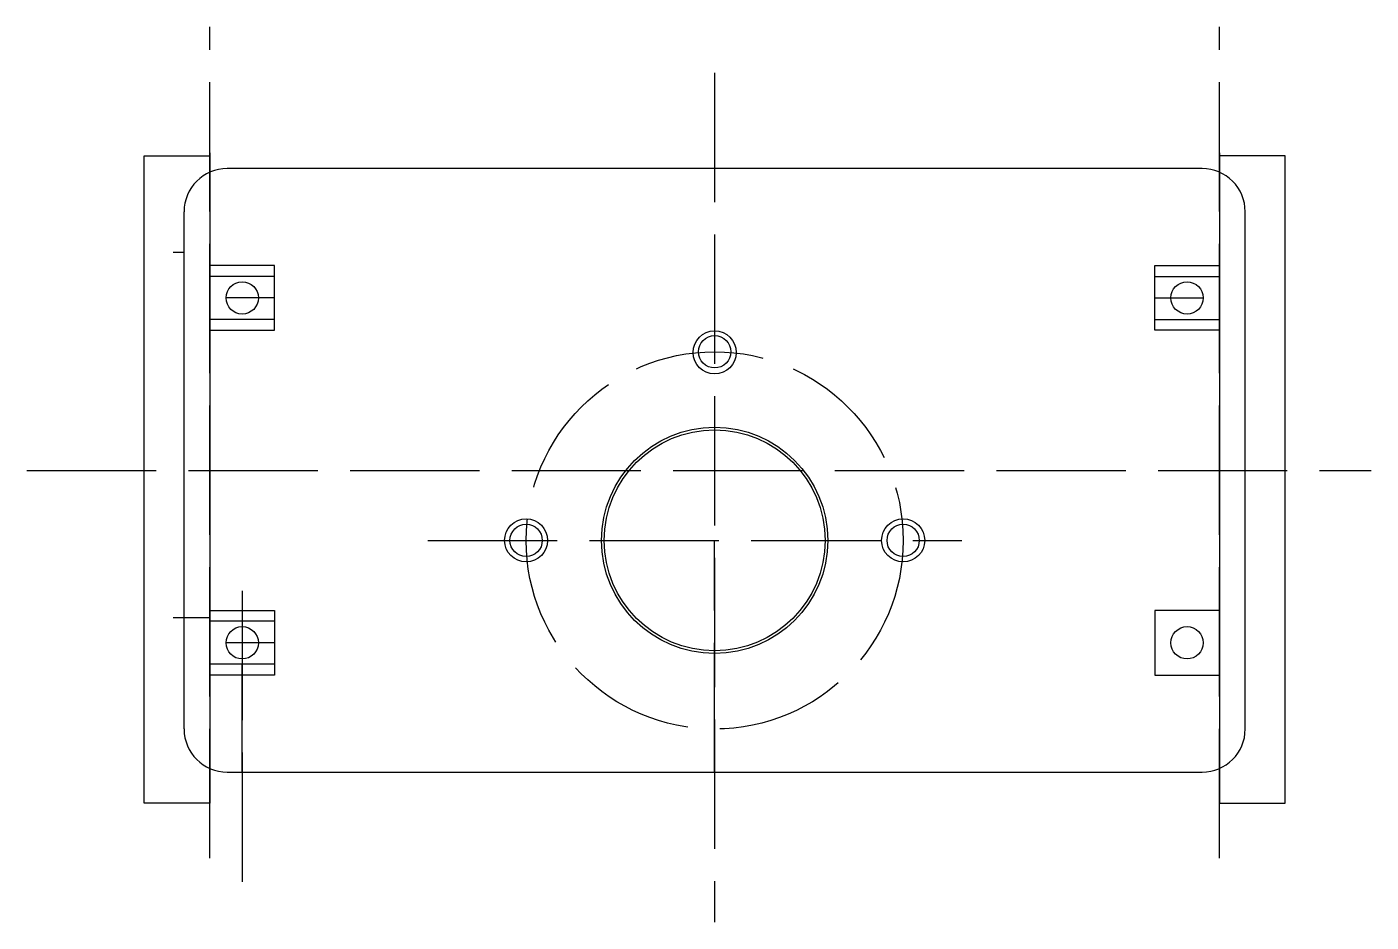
# Model space of a CAD drawing. Header units: inches. Extents: x 6 to 131, y -7 to 76.
import ezdxf

# ---------------------------------------------------------------- set-up
doc = ezdxf.new("R2010")
doc.units = ezdxf.units.IN
doc.header["$MEASUREMENT"] = 0
doc.linetypes.add('ACAD_ISO02W100', pattern=[15, 12, -3])
for name, color, linetype in [('dot', 4, 'ACAD_ISO02W100'), ('dot2', 1, 'ACAD_ISO02W100'), ('禁止区', 2, 'Continuous')]:
    doc.layers.add(name, color=color, linetype=linetype)

msp = doc.modelspace()

# ---------------------------------------------------------------- linework, layer by layer
for p, q in [((115.21, 62.77), (24.71, 62.77)), ((20.71, 10.77), (20.71, 58.77)), ((119.21, 10.77), (119.21, 58.77)), ((24.71, 6.77), (115.21, 6.77))]:
    msp.add_line(p, q)
for centre, radius in [((26.11, 50.77), 1.5), ((113.81, 50.77), 1.5), ((69.96, 45.77), 1.5), ((69.96, 28.27), 10.25), ((52.46, 28.27), 1.5), ((87.46, 28.27), 1.5), ((26.11, 18.77), 1.5), ((113.81, 18.77), 1.5)]:
    msp.add_circle(centre, radius)
for centre, start, end in [((24.71, 58.77), 90, 180), ((115.21, 58.77), 0, 90), ((24.71, 10.77), 180, 270), ((115.21, 10.77), 270, 0)]:
    msp.add_arc(centre, 4, start, end)
at = {"layer": 'dot'}
for p, q in [((23.11, -1.22), (23.11, 75.92)), ((116.81, -1.22), (116.81, 75.92)), ((69.96, 71.66), (69.96, -7.15)), ((19.71, 55.03), (20.71, 55.03)), ((29.11, 52.77), (23.11, 52.77)), ((29.11, 48.77), (29.11, 52.77)), ((110.81, 52.77), (116.81, 52.77)), ((110.81, 48.77), (110.81, 52.77)), ((29.11, 50.77), (24.67, 50.77)), ((110.81, 50.77), (115.24, 50.77)), ((29.11, 48.77), (23.11, 48.77)), ((110.81, 48.77), (116.81, 48.77)), ((6.12, 34.77), (130.9, 34.77)), ((69.96, 6.77), (69.96, 28.27)), ((26.11, 23.59), (26.11, -5.66)), ((19.71, 21.12), (23.11, 21.12)), ((29.11, 20.77), (23.11, 20.77)), ((29.11, 20.77), (29.11, 16.77)), ((29.11, 18.77), (24.67, 18.77)), ((29.11, 16.77), (23.11, 16.77)), ((26.11, 6.77), (26.11, 16.77))]:
    msp.add_line(p, q, dxfattribs=at)
at = {"layer": 'dot2'}
msp.add_line((43.35, 28.27), (92.9, 28.27), dxfattribs=at)
msp.add_circle((69.96, 28.27), 17.5, dxfattribs=at)
at = {"layer": '禁止区'}
for p, q in [((17, 3.89), (17, 63.96)), ((17, 63.96), (23.11, 63.96)), ((23.11, 64.22), (23.11, 3.89)), ((116.81, 64.22), (116.81, 3.89)), ((122.92, 63.96), (116.81, 63.96)), ((122.92, 3.89), (122.92, 63.96)), ((29.11, 53.77), (23.11, 53.77)), ((23.11, 53.77), (23.11, 47.77)), ((29.11, 47.77), (29.11, 53.77)), ((110.81, 47.77), (110.81, 53.77)), ((110.81, 53.77), (116.81, 53.77)), ((116.81, 53.77), (116.81, 47.77)), ((23.11, 47.77), (29.11, 47.77)), ((116.81, 47.77), (110.81, 47.77)), ((23.11, 21.77), (29.11, 21.77)), ((23.11, 15.77), (23.11, 21.77)), ((29.11, 21.77), (29.11, 15.77)), ((116.81, 21.77), (110.81, 21.77)), ((110.81, 21.77), (110.81, 15.77)), ((116.81, 15.77), (116.81, 21.77)), ((29.11, 15.77), (23.11, 15.77)), ((110.81, 15.77), (116.81, 15.77)), ((23.11, 3.89), (17, 3.89)), ((116.81, 3.89), (122.92, 3.89))]:
    msp.add_line(p, q, dxfattribs=at)
for centre, radius in [((69.96, 45.71), 2), ((69.96, 28.27), 10.5), ((52.46, 28.27), 2), ((87.46, 28.27), 2)]:
    msp.add_circle(centre, radius, dxfattribs=at)

doc.saveas('drawing.dxf')
